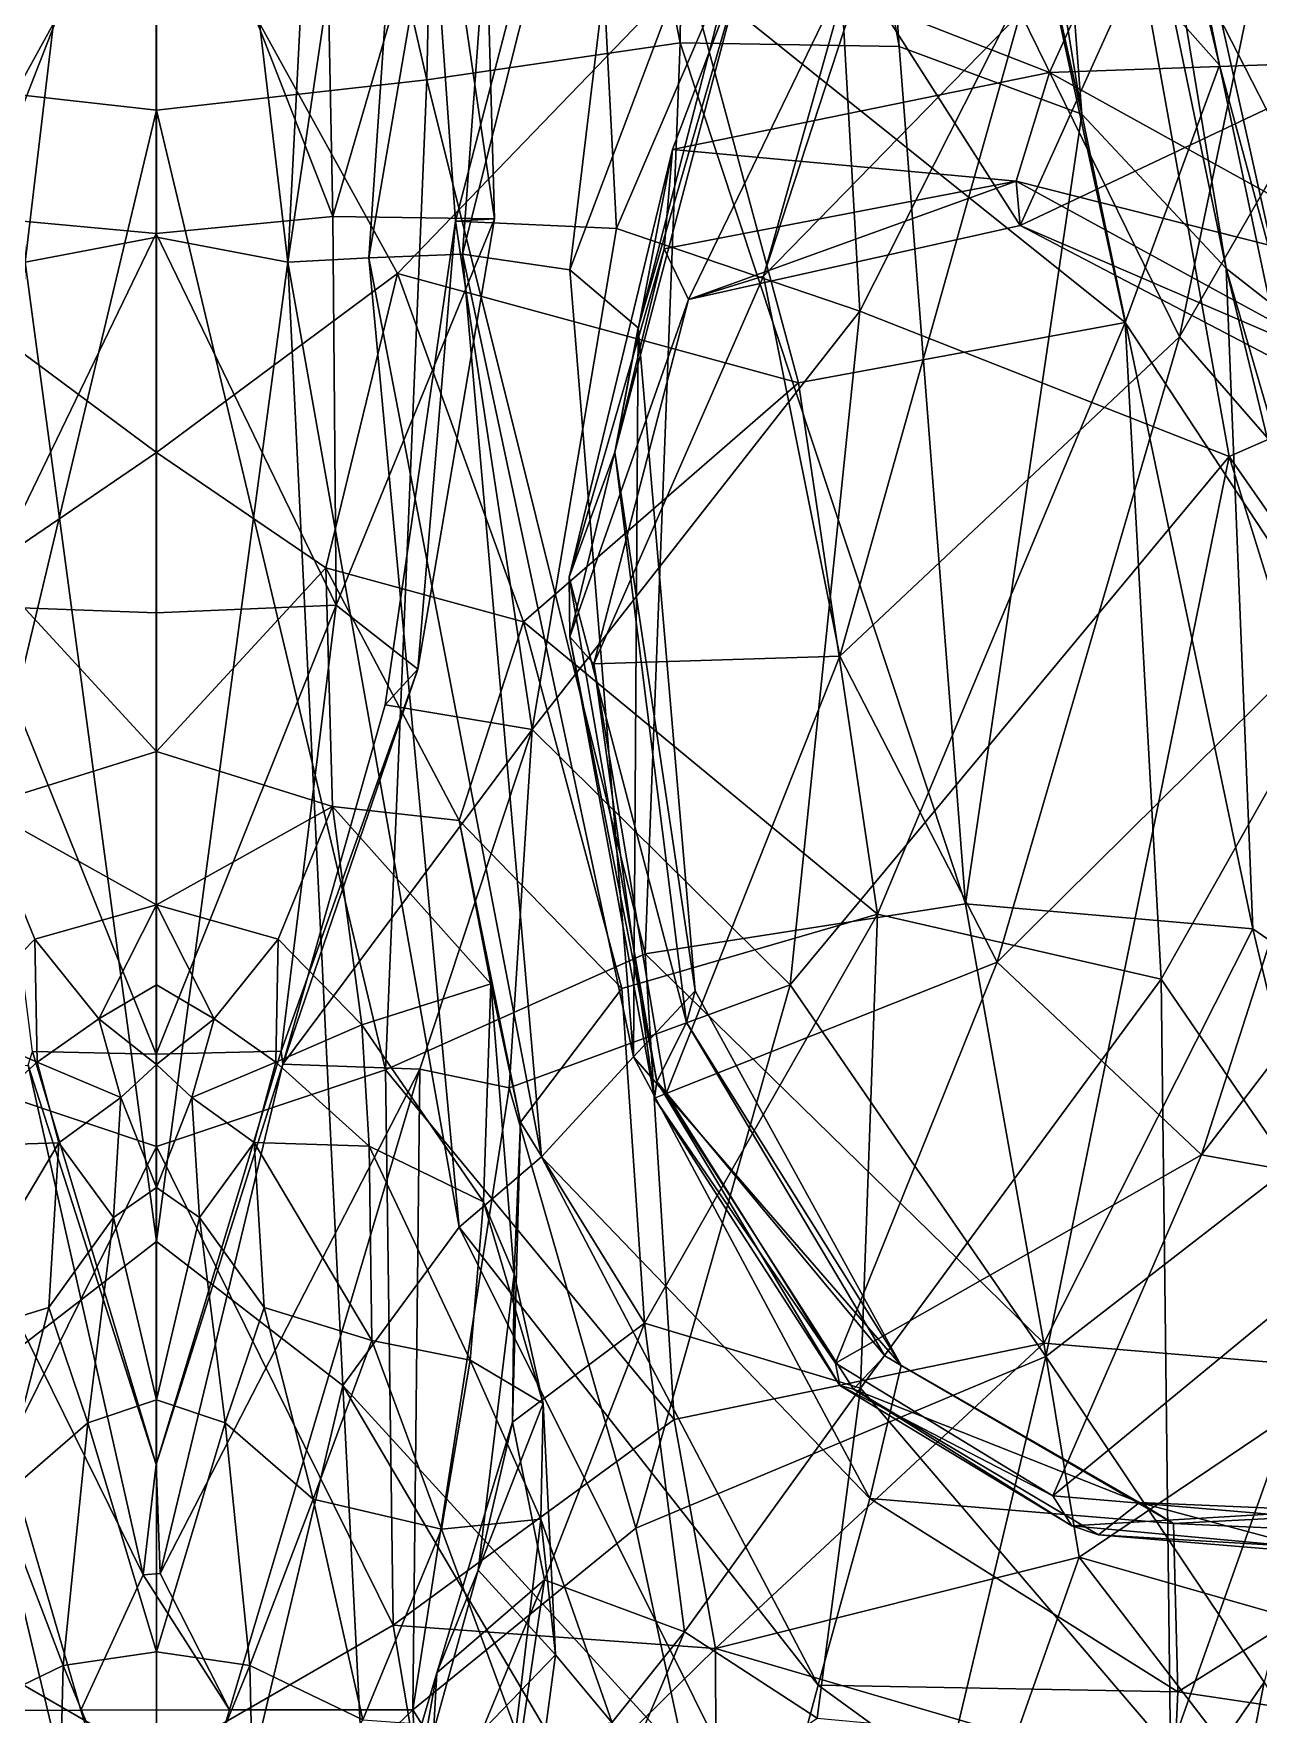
# Model space of a CAD drawing. Extents: x -76 to 76, y -20 to 79.
# Drawn here: x -0.096 to 0.871, y -14.896 to -13.57 of the extents above; entities that cross this region are included whole.
import ezdxf

# ---------------------------------------------------------------- set-up
doc = ezdxf.new("R2010")
doc.units = 0

msp = doc.modelspace()

# ---------------------------------------------------------------- linework, layer by layer
for points in [[(-0.2128, -13.6061, 27.0007), (-0.232, -12.6734, 26.6323), (0.0008, -12.6752, 26.6408)], [(0.0009, -13.63, 26.9975), (-0.2128, -13.6061, 27.0007), (0.0008, -12.6752, 26.6408)], [(0.2336, -12.6733, 26.6323), (0.2145, -13.6061, 27.0007), (0.0008, -12.6752, 26.6408)], [(0.2145, -13.6061, 27.0007), (0.0009, -13.63, 26.9975), (0.0008, -12.6752, 26.6408)], [(0.2145, -13.6061, 27.0007), (0.2336, -12.6733, 26.6323), (0.4144, -13.5767, 26.9402)], [(0.2336, -12.6733, 26.6323), (0.4233, -12.6832, 26.5634), (0.4144, -13.5767, 26.9402)], [(0.5873, -13.5798, 26.7363), (0.4144, -13.5767, 26.9402), (0.4233, -12.6832, 26.5634)], [(0.5272, -12.7204, 26.3897), (0.5873, -13.5798, 26.7363), (0.4233, -12.6832, 26.5634)], [(0.5873, -13.5798, 26.7363), (0.5272, -12.7204, 26.3897), (0.7314, -13.6331, 26.4725)], [(0.5272, -12.7204, 26.3897), (0.5958, -12.8055, 26.176), (0.7314, -13.6331, 26.4725)], [(0.001, -12.8745, 28.1053), (-0.1538, -12.7527, 27.7918), (-0.1027, -13.75, 27.9436)], [(0.1048, -13.75, 27.9436), (0.1558, -12.7527, 27.7918), (0.001, -12.8745, 28.1053)], [(0.223, -12.9495, 27.9245), (0.1558, -12.7527, 27.7918), (0.1048, -13.75, 27.9436)], [(0.7314, -13.6331, 26.4725), (0.5958, -12.8055, 26.176), (0.68, -12.9592, 25.9887)], [(0.001, -13.7301, 28.1337), (0.001, -12.8745, 28.1053), (-0.1027, -13.75, 27.9436)], [(0.001, -13.7301, 28.1337), (0.1048, -13.75, 27.9436), (0.001, -12.8745, 28.1053)], [(0.1686, -13.7466, 27.9853), (0.223, -12.9495, 27.9245), (0.1048, -13.75, 27.9436)], [(0.223, -12.9495, 27.9245), (0.1686, -13.7466, 27.9853), (0.2965, -13.0007, 28.033)], [(0.8453, -13.755, 26.2389), (0.7314, -13.6331, 26.4725), (0.68, -12.9592, 25.9887)], [(0.8453, -13.755, 26.2389), (0.68, -12.9592, 25.9887), (0.733, -13.0724, 25.8182)], [(0.8085, -13.8088, 28.4868), (0.9852, -12.9602, 28.9058), (0.6831, -13.553, 28.3762)], [(0.9852, -12.9602, 28.9058), (0.8085, -13.8088, 28.4868), (1.1793, -13.1647, 28.986)], [(0.1686, -13.7466, 27.9853), (0.2425, -13.7437, 28.0728), (0.2965, -13.0007, 28.033)], [(0.4073, -13.0913, 28.0654), (0.2965, -13.0007, 28.033), (0.2425, -13.7437, 28.0728)], [(0.8401, -13.5944, 25.768), (0.7075, -13.0357, 25.653), (0.6831, -13.4175, 25.5798)], [(0.7075, -13.0357, 25.653), (0.8401, -13.5944, 25.768), (0.733, -13.0724, 25.8182)], [(0.8401, -13.5944, 25.768), (0.8936, -13.7926, 26.0108), (0.733, -13.0724, 25.8182)], [(0.8936, -13.7926, 26.0108), (0.8453, -13.755, 26.2389), (0.733, -13.0724, 25.8182)], [(0.3272, -13.7559, 28.1078), (0.4073, -13.0913, 28.0654), (0.2425, -13.7437, 28.0728)], [(0.4073, -13.0913, 28.0654), (0.3272, -13.7559, 28.1078), (0.5345, -13.2063, 28.0093)], [(0.7906, -13.4137, 27.7373), (1.1156, -13.5857, 27.6489), (0.9319, -13.1629, 27.8585)], [(0.8085, -13.8088, 28.4868), (0.9728, -13.9975, 28.5232), (1.1793, -13.1647, 28.986)], [(0.3272, -13.7559, 28.1078), (0.3811, -13.8018, 28.0708), (0.5345, -13.2063, 28.0093)], [(0.4664, -13.5066, 27.8471), (0.5345, -13.2063, 28.0093), (0.3811, -13.8018, 28.0708)], [(0.2677, -13.7157, 24.6646), (0.2566, -13.3137, 24.6369), (0.2081, -13.3075, 24.7769)], [(0.2369, -13.7175, 24.8077), (0.2081, -13.3075, 24.7769), (0.3427, -13.3112, 24.7165)], [(0.2369, -13.7175, 24.8077), (0.2677, -13.7157, 24.6646), (0.2081, -13.3075, 24.7769)], [(0.1326, -13.3315, 24.5177), (0.2566, -13.3137, 24.6369), (0.1403, -13.7138, 24.5698)], [(0.2566, -13.3137, 24.6369), (0.2677, -13.7157, 24.6646), (0.1403, -13.7138, 24.5698)], [(0.3642, -13.7234, 24.7317), (0.2369, -13.7175, 24.8077), (0.3427, -13.3112, 24.7165)], [(0.3427, -13.3112, 24.7165), (0.5305, -13.3358, 24.8801), (0.3642, -13.7234, 24.7317)], [(0.4801, -13.7611, 27.9674), (0.6264, -13.3139, 28.2371), (0.5498, -13.5127, 27.8544)], [(0.6264, -13.3139, 28.2371), (0.4801, -13.7611, 27.9674), (0.6831, -13.553, 28.3762)], [(-0.1312, -13.3317, 24.5162), (0.0007, -13.3557, 24.4482), (-0.1389, -13.7145, 24.5669)], [(0.1326, -13.3315, 24.5177), (0.1403, -13.7138, 24.5698), (0.0007, -13.3557, 24.4482)], [(0.5305, -13.3358, 24.8801), (0.5562, -13.7887, 24.8511), (0.3642, -13.7234, 24.7317)], [(0.5305, -13.3358, 24.8801), (0.7562, -13.3928, 25.0971), (0.5562, -13.7887, 24.8511)], [(0.0007, -13.3557, 24.4482), (0.0007, -13.7274, 24.5087), (-0.1389, -13.7145, 24.5669)], [(0.1403, -13.7138, 24.5698), (0.0007, -13.7274, 24.5087), (0.0007, -13.3557, 24.4482)], [(0.7562, -13.3928, 25.0971), (0.8477, -13.9034, 25.039), (0.5562, -13.7887, 24.8511)], [(0.9005, -13.4557, 25.3114), (0.9864, -13.8426, 25.3122), (0.7562, -13.3928, 25.0971)], [(0.9864, -13.8426, 25.3122), (0.8477, -13.9034, 25.039), (0.7562, -13.3928, 25.0971)], [(-0.4186, -13.5209, 25.5633), (-0.1893, -13.7589, 25.5818), (0.001, -13.4137, 25.5711)], [(0.001, -13.9002, 25.6242), (0.001, -13.4137, 25.5711), (-0.1893, -13.7589, 25.5818)], [(0.1913, -13.7589, 25.5818), (0.4205, -13.5209, 25.5633), (0.001, -13.4137, 25.5711)], [(0.1913, -13.7589, 25.5818), (0.001, -13.4137, 25.5711), (0.001, -13.9002, 25.6242)], [(0.7906, -13.4137, 27.7373), (0.4664, -13.5066, 27.8471), (0.7058, -13.6002, 27.6059)], [(0.7906, -13.4137, 27.7373), (0.7058, -13.6002, 27.6059), (1.1156, -13.5857, 27.6489)], [(0.6831, -13.4175, 25.5798), (0.4205, -13.5209, 25.5633), (0.7656, -13.7975, 25.59)], [(0.8162, -13.4257, 27.7759), (0.6826, -13.7211, 27.5678), (0.5498, -13.5127, 27.8544)], [(0.8162, -13.4257, 27.7759), (1.1014, -13.5228, 27.7409), (0.6826, -13.7211, 27.5678)], [(0.8401, -13.5944, 25.768), (0.6831, -13.4175, 25.5798), (0.7656, -13.7975, 25.59)], [(0.3628, -13.9, 27.9426), (0.4664, -13.5066, 27.8471), (0.3811, -13.8018, 28.0708)], [(0.4664, -13.5066, 27.8471), (0.3628, -13.9, 27.9426), (0.4083, -13.661, 27.6994)], [(0.4664, -13.5066, 27.8471), (0.4083, -13.661, 27.6994), (0.7058, -13.6002, 27.6059)], [(0.4801, -13.7611, 27.9674), (0.5498, -13.5127, 27.8544), (0.4209, -13.7795, 27.6372)], [(0.6826, -13.7211, 27.5678), (0.4209, -13.7795, 27.6372), (0.5498, -13.5127, 27.8544)], [(0.4205, -13.5209, 25.5633), (0.1913, -13.7589, 25.5818), (0.5078, -13.8453, 25.5262)], [(0.4205, -13.5209, 25.5633), (0.5078, -13.8453, 25.5262), (0.7656, -13.7975, 25.59)], [(1.1014, -13.5228, 27.7409), (0.9551, -13.8635, 27.5317), (0.6826, -13.7211, 27.5678)], [(0.4801, -13.7611, 27.9674), (0.5405, -14.061, 28.0763), (0.6831, -13.553, 28.3762)], [(0.8085, -13.8088, 28.4868), (0.6831, -13.553, 28.3762), (0.5405, -14.061, 28.0763)], [(0.2145, -13.6061, 27.0007), (0.4144, -13.5767, 26.9402), (0.3867, -14.296, 27.0853)], [(0.6396, -14.2566, 26.8974), (0.3867, -14.296, 27.0853), (0.4144, -13.5767, 26.9402)], [(0.5873, -13.5798, 26.7363), (0.6396, -14.2566, 26.8974), (0.4144, -13.5767, 26.9402)], [(0.5873, -13.5798, 26.7363), (0.7314, -13.6331, 26.4725), (0.6396, -14.2566, 26.8974)], [(0.7058, -13.6002, 27.6059), (1.0134, -13.7705, 27.546), (1.1156, -13.5857, 27.6489)], [(0.9385, -14.0601, 25.7879), (0.8401, -13.5944, 25.768), (0.7656, -13.7975, 25.59)], [(0.8401, -13.5944, 25.768), (0.9385, -14.0601, 25.7879), (0.8936, -13.7926, 26.0108)], [(-0.2128, -13.6061, 27.0007), (0.0009, -13.63, 26.9975), (-0.1801, -14.3874, 27.1148)], [(0.2145, -13.6061, 27.0007), (0.1819, -14.3874, 27.1148), (0.0009, -13.63, 26.9975)], [(0.1819, -14.3874, 27.1148), (0.2145, -13.6061, 27.0007), (0.3867, -14.296, 27.0853)], [(0.6795, -13.6859, 27.5644), (0.7058, -13.6002, 27.6059), (0.4083, -13.661, 27.6994)], [(0.7058, -13.6002, 27.6059), (0.6795, -13.6859, 27.5644), (1.0134, -13.7705, 27.546)], [(0.0009, -13.63, 26.9975), (0.0009, -14.448, 27.0929), (-0.1801, -14.3874, 27.1148)], [(0.1819, -14.3874, 27.1148), (0.0009, -14.448, 27.0929), (0.0009, -13.63, 26.9975)], [(0.7314, -13.6331, 26.4725), (0.8663, -14.2762, 26.6307), (0.6396, -14.2566, 26.8974)], [(0.7314, -13.6331, 26.4725), (0.8453, -13.755, 26.2389), (0.8663, -14.2762, 26.6307)], [(0.3628, -13.9, 27.9426), (0.3267, -13.9986, 27.8078), (0.4083, -13.661, 27.6994)], [(0.4017, -13.7393, 27.645), (0.4083, -13.661, 27.6994), (0.3267, -13.9986, 27.8078)], [(0.4017, -13.7393, 27.645), (0.6795, -13.6859, 27.5644), (0.4083, -13.661, 27.6994)], [(0.6795, -13.6859, 27.5644), (0.4017, -13.7393, 27.645), (0.4209, -13.7795, 27.6372)], [(0.6826, -13.7211, 27.5678), (0.6795, -13.6859, 27.5644), (0.4209, -13.7795, 27.6372)], [(0.6795, -13.6859, 27.5644), (0.9697, -13.8446, 27.5197), (1.0134, -13.7705, 27.546)], [(0.6795, -13.6859, 27.5644), (0.6826, -13.7211, 27.5678), (0.9697, -13.8446, 27.5197)], [(-0.1415, -14.0214, 24.5829), (-0.1389, -13.7145, 24.5669), (0.0007, -13.7274, 24.5087)], [(0.1403, -13.7138, 24.5698), (0.1429, -14.0207, 24.5846), (0.0007, -13.7274, 24.5087)], [(0.1429, -14.0207, 24.5846), (0.1403, -13.7138, 24.5698), (0.2677, -13.7157, 24.6646)], [(0.2073, -14.0712, 24.648), (0.1429, -14.0207, 24.5846), (0.2677, -13.7157, 24.6646)], [(0.1816, -14.0993, 24.7969), (0.2369, -13.7175, 24.8077), (0.2975, -14.1189, 24.7047)], [(0.1816, -14.0993, 24.7969), (0.2073, -14.0712, 24.648), (0.2369, -13.7175, 24.8077)], [(0.2073, -14.0712, 24.648), (0.2677, -13.7157, 24.6646), (0.2369, -13.7175, 24.8077)], [(0.2369, -13.7175, 24.8077), (0.3642, -13.7234, 24.7317), (0.2975, -14.1189, 24.7047)], [(0.0007, -14.0268, 24.5341), (-0.1415, -14.0214, 24.5829), (0.0007, -13.7274, 24.5087)], [(0.001, -13.7301, 28.1337), (-0.1027, -13.75, 27.9436), (0.001, -14.5231, 28.109)], [(0.1429, -14.0207, 24.5846), (0.0007, -14.0268, 24.5341), (0.0007, -13.7274, 24.5087)], [(0.001, -13.7301, 28.1337), (0.001, -14.5231, 28.109), (0.1048, -13.75, 27.9436)], [(0.2975, -14.1189, 24.7047), (0.3642, -13.7234, 24.7317), (0.5562, -13.7887, 24.8511)], [(0.6826, -13.7211, 27.5678), (0.9551, -13.8635, 27.5317), (0.9697, -13.8446, 27.5197)], [(0.2425, -13.7437, 28.0728), (0.1686, -13.7466, 27.9853), (0.305, -14.4563, 28.0756)], [(0.3272, -13.7559, 28.1078), (0.2425, -13.7437, 28.0728), (0.3775, -14.3773, 28.1139)], [(0.2425, -13.7437, 28.0728), (0.305, -14.4563, 28.0756), (0.3775, -14.3773, 28.1139)], [(0.3273, -14.0457, 27.751), (0.4017, -13.7393, 27.645), (0.3267, -13.9986, 27.8078)], [(0.4017, -13.7393, 27.645), (0.3273, -14.0457, 27.751), (0.4209, -13.7795, 27.6372)], [(-0.1326, -13.9912, 25.6153), (0.001, -13.9002, 25.6242), (-0.1893, -13.7589, 25.5818)], [(-0.1027, -13.75, 27.9436), (-0.146, -14.6367, 27.9838), (0.001, -14.5231, 28.109)], [(0.001, -14.5231, 28.109), (0.1481, -14.6367, 27.9838), (0.1048, -13.75, 27.9436)], [(0.1346, -13.9912, 25.6153), (0.1913, -13.7589, 25.5818), (0.001, -13.9002, 25.6242)], [(0.1686, -13.7466, 27.9853), (0.1048, -13.75, 27.9436), (0.24, -14.5118, 28.0137)], [(0.1048, -13.75, 27.9436), (0.1481, -14.6367, 27.9838), (0.24, -14.5118, 28.0137)], [(0.1913, -13.7589, 25.5818), (0.1346, -13.9912, 25.6153), (0.2908, -14.0339, 25.5265)], [(0.1686, -13.7466, 27.9853), (0.24, -14.5118, 28.0137), (0.305, -14.4563, 28.0756)], [(0.1913, -13.7589, 25.5818), (0.2908, -14.0339, 25.5265), (0.5078, -13.8453, 25.5262)], [(0.3272, -13.7559, 28.1078), (0.3775, -14.3773, 28.1139), (0.3811, -13.8018, 28.0708)], [(0.8453, -13.755, 26.2389), (0.8936, -13.7926, 26.0108), (1.0174, -14.3468, 26.0997)], [(0.8453, -13.755, 26.2389), (0.9926, -14.3632, 26.3743), (0.8663, -14.2762, 26.6307)], [(0.9926, -14.3632, 26.3743), (0.8453, -13.755, 26.2389), (1.0174, -14.3468, 26.0997)], [(0.4801, -13.7611, 27.9674), (0.3462, -14.0671, 27.7333), (0.5405, -14.061, 28.0763)], [(0.3462, -14.0671, 27.7333), (0.4801, -13.7611, 27.9674), (0.4209, -13.7795, 27.6372)], [(0.3273, -14.0457, 27.751), (0.3462, -14.0671, 27.7333), (0.4209, -13.7795, 27.6372)], [(0.5013, -14.3203, 24.7815), (0.2975, -14.1189, 24.7047), (0.5562, -13.7887, 24.8511)], [(0.5013, -14.3203, 24.7815), (0.5562, -13.7887, 24.8511), (0.8477, -13.9034, 25.039)], [(0.5078, -13.8453, 25.5262), (0.57, -14.2646, 25.4469), (0.7656, -13.7975, 25.59)], [(0.57, -14.2646, 25.4469), (0.7941, -14.3159, 25.5597), (0.7656, -13.7975, 25.59)], [(0.9385, -14.0601, 25.7879), (0.7656, -13.7975, 25.59), (0.7941, -14.3159, 25.5597)], [(0.3628, -13.9, 27.9426), (0.3811, -13.8018, 28.0708), (0.4261, -14.3251, 28.099)], [(0.3775, -14.3773, 28.1139), (0.4261, -14.3251, 28.099), (0.3811, -13.8018, 28.0708)], [(0.6646, -14.3026, 28.1423), (0.8085, -13.8088, 28.4868), (0.5405, -14.061, 28.0763)], [(0.8085, -13.8088, 28.4868), (0.6646, -14.3026, 28.1423), (0.9728, -13.9975, 28.5232)], [(0.57, -14.2646, 25.4469), (0.5078, -13.8453, 25.5262), (0.2908, -14.0339, 25.5265)], [(0.9864, -13.8426, 25.3122), (1.078, -14.2335, 25.3367), (0.8477, -13.9034, 25.039)], [(0.001, -13.9002, 25.6242), (-0.1326, -13.9912, 25.6153), (0.001, -14.1363, 25.6695)], [(0.1346, -13.9912, 25.6153), (0.001, -13.9002, 25.6242), (0.001, -14.1363, 25.6695)], [(0.3628, -13.9, 27.9426), (0.4194, -14.3501, 28.0016), (0.3267, -13.9986, 27.8078)], [(0.4194, -14.3501, 28.0016), (0.3628, -13.9, 27.9426), (0.4261, -14.3251, 28.099)], [(0.7029, -14.6137, 24.8718), (0.5013, -14.3203, 24.7815), (0.8477, -13.9034, 25.039)], [(0.7029, -14.6137, 24.8718), (0.8477, -13.9034, 25.039), (0.9973, -14.3858, 25.1172)], [(1.078, -14.2335, 25.3367), (0.9973, -14.3858, 25.1172), (0.8477, -13.9034, 25.039)], [(-0.1326, -13.9912, 25.6153), (-0.138, -14.1796, 25.6635), (0.001, -14.1363, 25.6695)], [(0.14, -14.1796, 25.6634), (0.1346, -13.9912, 25.6153), (0.001, -14.1363, 25.6695)], [(0.1346, -13.9912, 25.6153), (0.2399, -14.1908, 25.5604), (0.2908, -14.0339, 25.5265)], [(0.1346, -13.9912, 25.6153), (0.14, -14.1796, 25.6634), (0.2399, -14.1908, 25.5604)], [(0.6646, -14.3026, 28.1423), (0.8258, -14.4545, 28.1479), (0.9728, -13.9975, 28.5232)], [(1.1462, -14.0356, 28.4397), (0.9728, -13.9975, 28.5232), (0.8258, -14.4545, 28.1479)], [(0.3273, -14.0457, 27.751), (0.3267, -13.9986, 27.8078), (0.3959, -14.3968, 27.8914)], [(0.4194, -14.3501, 28.0016), (0.3959, -14.3968, 27.8914), (0.3267, -13.9986, 27.8078)], [(-0.1415, -14.0214, 24.5829), (0.0007, -14.0268, 24.5341), (0.0007, -14.3752, 24.5523)], [(-0.1415, -14.0214, 24.5829), (0.0007, -14.3752, 24.5523), (-0.0968, -14.373, 24.5794)], [(0.0007, -14.0268, 24.5341), (0.1429, -14.0207, 24.5846), (0.0007, -14.3752, 24.5523)], [(0.0007, -14.3752, 24.5523), (0.1429, -14.0207, 24.5846), (0.0994, -14.3727, 24.578)], [(0.1429, -14.0207, 24.5846), (0.2073, -14.0712, 24.648), (0.0994, -14.3727, 24.578)], [(0.3683, -14.3232, 25.4468), (0.2908, -14.0339, 25.5265), (0.2399, -14.1908, 25.5604)], [(0.3683, -14.3232, 25.4468), (0.57, -14.2646, 25.4469), (0.2908, -14.0339, 25.5265)], [(0.9977, -14.4856, 28.0756), (1.1462, -14.0356, 28.4397), (0.8258, -14.4545, 28.1479)], [(0.3942, -14.4099, 27.8382), (0.3273, -14.0457, 27.751), (0.3959, -14.3968, 27.8914)], [(0.3273, -14.0457, 27.751), (0.3942, -14.4099, 27.8382), (0.3462, -14.0671, 27.7333)], [(0.3462, -14.0671, 27.7333), (0.4033, -14.4062, 27.8134), (0.5405, -14.061, 28.0763)], [(0.6646, -14.3026, 28.1423), (0.5405, -14.061, 28.0763), (0.4033, -14.4062, 27.8134)], [(0.9412, -14.5306, 25.7798), (0.9385, -14.0601, 25.7879), (0.7941, -14.3159, 25.5597)], [(0.0994, -14.3727, 24.578), (0.2073, -14.0712, 24.648), (0.1008, -14.383, 24.7209)], [(0.2073, -14.0712, 24.648), (0.1816, -14.0993, 24.7969), (0.1008, -14.383, 24.7209)], [(0.3942, -14.4099, 27.8382), (0.4033, -14.4062, 27.8134), (0.3462, -14.0671, 27.7333)], [(0.1008, -14.383, 24.7209), (0.1816, -14.0993, 24.7969), (0.2975, -14.1189, 24.7047)], [(0.2088, -14.387, 24.6221), (0.1008, -14.383, 24.7209), (0.2975, -14.1189, 24.7047)], [(0.2795, -14.4016, 24.6587), (0.2088, -14.387, 24.6221), (0.2975, -14.1189, 24.7047)], [(0.5013, -14.3203, 24.7815), (0.2795, -14.4016, 24.6587), (0.2975, -14.1189, 24.7047)], [(0.001, -14.2572, 25.7058), (0.001, -14.1363, 25.6695), (-0.138, -14.1796, 25.6635)], [(0.14, -14.1796, 25.6634), (0.001, -14.1363, 25.6695), (0.001, -14.2572, 25.7058)], [(-0.0951, -14.2844, 25.7061), (-0.138, -14.1796, 25.6635), (-0.1611, -14.3519, 25.7224)], [(-0.0951, -14.2844, 25.7061), (0.001, -14.2572, 25.7058), (-0.138, -14.1796, 25.6635)], [(0.0971, -14.2844, 25.706), (0.14, -14.1796, 25.6634), (0.001, -14.2572, 25.7058)], [(0.0971, -14.2844, 25.706), (0.1631, -14.3519, 25.7224), (0.14, -14.1796, 25.6634)], [(0.14, -14.1796, 25.6634), (0.2648, -14.3197, 25.6377), (0.2399, -14.1908, 25.5604)], [(0.1631, -14.3519, 25.7224), (0.2648, -14.3197, 25.6377), (0.14, -14.1796, 25.6634)], [(0.2884, -14.4289, 25.4774), (0.3683, -14.3232, 25.4468), (0.2399, -14.1908, 25.5604)], [(0.2884, -14.4289, 25.4774), (0.2399, -14.1908, 25.5604), (0.2648, -14.3197, 25.6377)], [(-0.0951, -14.2844, 25.7061), (-0.0446, -14.3472, 25.7505), (0.001, -14.2572, 25.7058)], [(-0.0446, -14.3472, 25.7505), (0.001, -14.3205, 25.7403), (0.001, -14.2572, 25.7058)], [(0.0971, -14.2844, 25.706), (0.001, -14.2572, 25.7058), (0.0466, -14.3472, 25.7505)], [(0.001, -14.2572, 25.7058), (0.001, -14.3205, 25.7403), (0.0466, -14.3472, 25.7505)], [(0.6396, -14.2566, 26.8974), (0.7014, -14.6034, 26.8943), (0.3867, -14.296, 27.0853)], [(0.7014, -14.6034, 26.8943), (0.6396, -14.2566, 26.8974), (0.8663, -14.2762, 26.6307)], [(0.57, -14.2646, 25.4469), (0.3683, -14.3232, 25.4468), (0.3863, -14.5876, 25.3728)], [(0.5568, -14.6389, 25.3598), (0.57, -14.2646, 25.4469), (0.3863, -14.5876, 25.3728)], [(0.57, -14.2646, 25.4469), (0.5568, -14.6389, 25.3598), (0.7941, -14.3159, 25.5597)], [(0.9492, -14.6241, 26.6685), (0.7014, -14.6034, 26.8943), (0.8663, -14.2762, 26.6307)], [(0.9492, -14.6241, 26.6685), (0.8663, -14.2762, 26.6307), (0.9926, -14.3632, 26.3743)], [(-0.0951, -14.2844, 25.7061), (-0.1611, -14.3519, 25.7224), (-0.0931, -14.3815, 25.7642)], [(-0.0446, -14.3472, 25.7505), (-0.0951, -14.2844, 25.7061), (-0.0931, -14.3815, 25.7642)], [(0.0971, -14.2844, 25.706), (0.0466, -14.3472, 25.7505), (0.0951, -14.3815, 25.7642)], [(0.1631, -14.3519, 25.7224), (0.0971, -14.2844, 25.706), (0.0951, -14.3815, 25.7642)], [(0.1819, -14.3874, 27.1148), (0.3867, -14.296, 27.0853), (0.4096, -14.6636, 27.0324)], [(0.7014, -14.6034, 26.8943), (0.4096, -14.6636, 27.0324), (0.3867, -14.296, 27.0853)], [(0.537, -14.6191, 27.8352), (0.6646, -14.3026, 28.1423), (0.4033, -14.4062, 27.8134)], [(0.6646, -14.3026, 28.1423), (0.537, -14.6191, 27.8352), (0.8258, -14.4545, 28.1479)], [(0.5568, -14.6389, 25.3598), (0.8014, -14.925, 25.3869), (0.7941, -14.3159, 25.5597)], [(0.9412, -14.5306, 25.7798), (0.7941, -14.3159, 25.5597), (0.8014, -14.925, 25.3869)], [(0.001, -14.3834, 25.7753), (0.001, -14.3205, 25.7403), (-0.0446, -14.3472, 25.7505)], [(0.0466, -14.3472, 25.7505), (0.001, -14.3205, 25.7403), (0.001, -14.3834, 25.7753)], [(0.259, -14.4916, 25.7286), (0.2648, -14.3197, 25.6377), (0.1631, -14.3519, 25.7224)], [(0.2834, -14.5487, 25.5505), (0.2648, -14.3197, 25.6377), (0.259, -14.4916, 25.7286)], [(0.2834, -14.5487, 25.5505), (0.2884, -14.4289, 25.4774), (0.2648, -14.3197, 25.6377)], [(0.5013, -14.3203, 24.7815), (0.3793, -14.7494, 24.6993), (0.2795, -14.4016, 24.6587)], [(0.3683, -14.3232, 25.4468), (0.2884, -14.4289, 25.4774), (0.3863, -14.5876, 25.3728)], [(0.5889, -14.621, 28.0726), (0.4261, -14.3251, 28.099), (0.3775, -14.3773, 28.1139)], [(0.5013, -14.3203, 24.7815), (0.7029, -14.6137, 24.8718), (0.3793, -14.7494, 24.6993)], [(0.4194, -14.3501, 28.0016), (0.4261, -14.3251, 28.099), (0.5889, -14.621, 28.0726)], [(-0.1611, -14.3519, 25.7224), (-0.1668, -14.448, 25.7863), (-0.0931, -14.3815, 25.7642)], [(-0.027, -14.4093, 25.7997), (-0.0446, -14.3472, 25.7505), (-0.0931, -14.3815, 25.7642)], [(-0.027, -14.4093, 25.7997), (0.001, -14.3834, 25.7753), (-0.0446, -14.3472, 25.7505)], [(0.029, -14.4093, 25.7997), (0.0466, -14.3472, 25.7505), (0.001, -14.3834, 25.7753)], [(0.0466, -14.3472, 25.7505), (0.029, -14.4093, 25.7997), (0.0951, -14.3815, 25.7642)], [(0.1688, -14.4479, 25.7863), (0.1631, -14.3519, 25.7224), (0.0951, -14.3815, 25.7642)], [(0.1688, -14.4479, 25.7863), (0.259, -14.4916, 25.7286), (0.1631, -14.3519, 25.7224)], [(0.4194, -14.3501, 28.0016), (0.5759, -14.6133, 28.0022), (0.3959, -14.3968, 27.8914)], [(0.5759, -14.6133, 28.0022), (0.4194, -14.3501, 28.0016), (0.5889, -14.621, 28.0726)], [(-0.1668, -14.448, 25.7863), (-0.076, -14.4451, 25.8214), (-0.0931, -14.3815, 25.7642)], [(-0.1003, -14.3839, 24.7218), (-0.0968, -14.373, 24.5794), (0.0007, -14.6991, 24.5677)], [(-0.0968, -14.373, 24.5794), (0.0007, -14.3752, 24.5523), (0.0007, -14.6991, 24.5677)], [(-0.076, -14.4451, 25.8214), (-0.027, -14.4093, 25.7997), (-0.0931, -14.3815, 25.7642)], [(0.0007, -14.6991, 24.5677), (0.0007, -14.3752, 24.5523), (0.0994, -14.3727, 24.578)], [(0.0994, -14.3727, 24.578), (0.1008, -14.383, 24.7209), (0.0007, -14.6991, 24.5677)], [(0.029, -14.4093, 25.7997), (0.078, -14.445, 25.8214), (0.0951, -14.3815, 25.7642)], [(0.078, -14.445, 25.8214), (0.1688, -14.4479, 25.7863), (0.0951, -14.3815, 25.7642)], [(0.5642, -14.726, 28.0574), (0.3775, -14.3773, 28.1139), (0.305, -14.4563, 28.0756)], [(0.5642, -14.726, 28.0574), (0.5889, -14.621, 28.0726), (0.3775, -14.3773, 28.1139)], [(-0.2066, -14.3868, 24.6202), (-0.1003, -14.3839, 24.7218), (-0.0095, -14.7861, 24.7135)], [(-0.0586, -14.8931, 24.5897), (-0.2066, -14.3868, 24.6202), (-0.0095, -14.7861, 24.7135)], [(-0.0586, -14.8931, 24.5897), (-0.202, -14.8935, 24.6188), (-0.2066, -14.3868, 24.6202)], [(-0.186, -14.8258, 27.0445), (-0.1801, -14.3874, 27.1148), (0.0009, -14.448, 27.0929)], [(-0.0095, -14.7861, 24.7135), (-0.1003, -14.3839, 24.7218), (0.0007, -14.6991, 24.5677)], [(0.001, -14.3834, 25.7753), (-0.027, -14.4093, 25.7997), (0.001, -14.4804, 25.8126)], [(0.1008, -14.383, 24.7209), (0.0038, -14.7852, 24.7139), (0.0007, -14.6991, 24.5677)], [(0.1819, -14.3874, 27.1148), (0.1879, -14.8258, 27.0445), (0.0009, -14.448, 27.0929)], [(0.029, -14.4093, 25.7997), (0.001, -14.3834, 25.7753), (0.001, -14.4804, 25.8126)], [(0.1008, -14.383, 24.7209), (0.2088, -14.387, 24.6221), (0.0038, -14.7852, 24.7139)], [(0.2088, -14.387, 24.6221), (0.0587, -14.8928, 24.5956), (0.0038, -14.7852, 24.7139)], [(0.0587, -14.8928, 24.5956), (0.2088, -14.387, 24.6221), (0.2034, -14.8927, 24.6184)], [(0.1879, -14.8258, 27.0445), (0.1819, -14.3874, 27.1148), (0.4096, -14.6636, 27.0324)], [(0.2088, -14.387, 24.6221), (0.2795, -14.4016, 24.6587), (0.2034, -14.8927, 24.6184)], [(0.8752, -14.871, 24.952), (0.7029, -14.6137, 24.8718), (0.9973, -14.3858, 25.1172)], [(-0.027, -14.4093, 25.7997), (-0.076, -14.4451, 25.8214), (-0.033, -14.5041, 25.8505)], [(-0.027, -14.4093, 25.7997), (-0.033, -14.5041, 25.8505), (0.001, -14.4804, 25.8126)], [(0.035, -14.5041, 25.8505), (0.029, -14.4093, 25.7997), (0.001, -14.4804, 25.8126)], [(0.029, -14.4093, 25.7997), (0.035, -14.5041, 25.8505), (0.078, -14.445, 25.8214)], [(0.3793, -14.7494, 24.6993), (0.2034, -14.8927, 24.6184), (0.2795, -14.4016, 24.6587)], [(0.5405, -14.6366, 27.8621), (0.3942, -14.4099, 27.8382), (0.3959, -14.3968, 27.8914)], [(0.537, -14.6191, 27.8352), (0.4033, -14.4062, 27.8134), (0.3942, -14.4099, 27.8382)], [(0.5759, -14.6133, 28.0022), (0.5511, -14.6395, 27.9105), (0.3959, -14.3968, 27.8914)], [(0.5511, -14.6395, 27.9105), (0.5405, -14.6366, 27.8621), (0.3959, -14.3968, 27.8914)], [(0.5405, -14.6366, 27.8621), (0.537, -14.6191, 27.8352), (0.3942, -14.4099, 27.8382)], [(0.2884, -14.4289, 25.4774), (0.282, -14.6657, 25.4063), (0.3863, -14.5876, 25.3728)], [(0.2884, -14.4289, 25.4774), (0.2834, -14.5487, 25.5505), (0.282, -14.6657, 25.4063)], [(0.001, -14.9338, 27.0209), (-0.186, -14.8258, 27.0445), (0.0009, -14.448, 27.0929)], [(-0.1668, -14.448, 25.7863), (-0.1689, -14.6013, 26.0589), (-0.076, -14.4451, 25.8214)], [(-0.1689, -14.6013, 26.0589), (-0.0839, -14.5752, 26.0888), (-0.076, -14.4451, 25.8214)], [(-0.076, -14.4451, 25.8214), (-0.0839, -14.5752, 26.0888), (-0.033, -14.5041, 25.8505)], [(0.1879, -14.8258, 27.0445), (0.001, -14.9338, 27.0209), (0.0009, -14.448, 27.0929)], [(0.035, -14.5041, 25.8505), (0.0859, -14.5752, 26.0888), (0.078, -14.445, 25.8214)], [(0.1688, -14.4479, 25.7863), (0.078, -14.445, 25.8214), (0.1709, -14.6013, 26.0589)], [(0.078, -14.445, 25.8214), (0.0859, -14.5752, 26.0888), (0.1709, -14.6013, 26.0589)], [(0.1688, -14.4479, 25.7863), (0.1709, -14.6013, 26.0589), (0.2485, -14.6167, 26.0065)], [(0.259, -14.4916, 25.7286), (0.1688, -14.4479, 25.7863), (0.2485, -14.6167, 26.0065)], [(0.5232, -14.8732, 27.9975), (0.305, -14.4563, 28.0756), (0.24, -14.5118, 28.0137)], [(0.5232, -14.8732, 27.9975), (0.5642, -14.726, 28.0574), (0.305, -14.4563, 28.0756)], [(0.537, -14.6191, 27.8352), (0.7086, -14.7238, 27.8165), (0.8258, -14.4545, 28.1479)], [(0.9977, -14.4856, 28.0756), (0.8258, -14.4545, 28.1479), (0.7086, -14.7238, 27.8165)], [(0.001, -14.6481, 25.863), (0.001, -14.4804, 25.8126), (-0.033, -14.5041, 25.8505)], [(0.035, -14.5041, 25.8505), (0.001, -14.4804, 25.8126), (0.001, -14.6481, 25.863)], [(0.8794, -14.7384, 27.7752), (0.9977, -14.4856, 28.0756), (0.7086, -14.7238, 27.8165)], [(0.3061, -14.6508, 25.697), (0.259, -14.4916, 25.7286), (0.2485, -14.6167, 26.0065)], [(0.3061, -14.6508, 25.697), (0.2834, -14.5487, 25.5505), (0.259, -14.4916, 25.7286)], [(-0.0531, -14.6661, 25.9066), (-0.033, -14.5041, 25.8505), (-0.0839, -14.5752, 26.0888)], [(-0.0531, -14.6661, 25.9066), (0.001, -14.6481, 25.863), (-0.033, -14.5041, 25.8505)], [(0.0551, -14.6661, 25.9066), (0.035, -14.5041, 25.8505), (0.001, -14.6481, 25.863)], [(0.035, -14.5041, 25.8505), (0.0551, -14.6661, 25.9066), (0.0859, -14.5752, 26.0888)], [(0.4872, -15.0076, 27.9339), (0.24, -14.5118, 28.0137), (0.1481, -14.6367, 27.9838)], [(0.4872, -15.0076, 27.9339), (0.5232, -14.8732, 27.9975), (0.24, -14.5118, 28.0137)], [(0.0011, -15.255, 27.9533), (0.001, -14.5231, 28.109), (-0.146, -14.6367, 27.9838)], [(0.001, -14.5231, 28.109), (0.0011, -15.255, 27.9533), (0.1481, -14.6367, 27.9838)], [(0.9042, -14.969, 25.7023), (0.9412, -14.5306, 25.7798), (0.8014, -14.925, 25.3869)], [(0.2834, -14.5487, 25.5505), (0.2549, -14.7826, 25.4953), (0.282, -14.6657, 25.4063)], [(0.2834, -14.5487, 25.5505), (0.3061, -14.6508, 25.697), (0.2549, -14.7826, 25.4953)], [(-0.1228, -14.7265, 26.1367), (-0.0839, -14.5752, 26.0888), (-0.1689, -14.6013, 26.0589)], [(-0.1228, -14.7265, 26.1367), (-0.0531, -14.6661, 25.9066), (-0.0839, -14.5752, 26.0888)], [(0.0551, -14.6661, 25.9066), (0.1248, -14.7265, 26.1367), (0.0859, -14.5752, 26.0888)], [(0.1709, -14.6013, 26.0589), (0.0859, -14.5752, 26.0888), (0.1248, -14.7265, 26.1367)], [(0.3072, -14.7901, 25.3195), (0.3863, -14.5876, 25.3728), (0.282, -14.6657, 25.4063)], [(0.3072, -14.7901, 25.3195), (0.4178, -14.8311, 25.3188), (0.3863, -14.5876, 25.3728)], [(0.4178, -14.8311, 25.3188), (0.5568, -14.6389, 25.3598), (0.3863, -14.5876, 25.3728)], [(0.2259, -14.7502, 26.1101), (0.1709, -14.6013, 26.0589), (0.1248, -14.7265, 26.1367)], [(0.1709, -14.6013, 26.0589), (0.2259, -14.7502, 26.1101), (0.2485, -14.6167, 26.0065)], [(0.4096, -14.6636, 27.0324), (0.7014, -14.6034, 26.8943), (0.4422, -14.8444, 26.9018)], [(0.7014, -14.6034, 26.8943), (0.7294, -14.7723, 26.82), (0.4422, -14.8444, 26.9018)], [(0.7014, -14.6034, 26.8943), (0.9492, -14.6241, 26.6685), (0.7294, -14.7723, 26.82)], [(0.2259, -14.7502, 26.1101), (0.3043, -14.7421, 26.0213), (0.2485, -14.6167, 26.0065)], [(0.3043, -14.7421, 26.0213), (0.3061, -14.6508, 25.697), (0.2485, -14.6167, 26.0065)], [(0.7029, -14.6137, 24.8718), (0.5174, -15.3925, 24.7617), (0.3793, -14.7494, 24.6993)], [(0.7029, -14.6137, 24.8718), (0.8752, -14.871, 24.952), (0.5174, -15.3925, 24.7617)], [(0.537, -14.6191, 27.8352), (0.5405, -14.6366, 27.8621), (0.7086, -14.7238, 27.8165)], [(0.5759, -14.6133, 28.0022), (0.777, -14.7292, 27.9592), (0.5511, -14.6395, 27.9105)], [(0.5889, -14.621, 28.0726), (0.5642, -14.726, 28.0574), (0.8037, -14.7456, 28.0061)], [(0.5759, -14.6133, 28.0022), (0.5889, -14.621, 28.0726), (0.777, -14.7292, 27.9592)], [(0.5889, -14.621, 28.0726), (0.8037, -14.7456, 28.0061), (0.777, -14.7292, 27.9592)], [(0.9492, -14.6241, 26.6685), (1.0018, -14.8505, 26.6388), (0.7294, -14.7723, 26.82)], [(-0.1775, -15.2538, 27.8913), (0.0011, -15.255, 27.9533), (-0.146, -14.6367, 27.9838)], [(0.001, -14.6481, 25.863), (-0.0531, -14.6661, 25.9066), (0.001, -14.847, 25.9067)], [(0.0551, -14.6661, 25.9066), (0.001, -14.6481, 25.863), (0.001, -14.847, 25.9067)], [(0.0011, -15.255, 27.9533), (0.1797, -15.2538, 27.8913), (0.1481, -14.6367, 27.9838)], [(0.4443, -15.1395, 27.875), (0.4872, -15.0076, 27.9339), (0.1481, -14.6367, 27.9838)], [(0.4443, -15.1395, 27.875), (0.1481, -14.6367, 27.9838), (0.1797, -15.2538, 27.8913)], [(0.4178, -14.8311, 25.3188), (0.5224, -14.8993, 25.3886), (0.5568, -14.6389, 25.3598)], [(0.5224, -14.8993, 25.3886), (0.8014, -14.925, 25.3869), (0.5568, -14.6389, 25.3598)], [(0.5405, -14.6366, 27.8621), (0.5511, -14.6395, 27.9105), (0.7236, -14.7474, 27.8401)], [(0.5405, -14.6366, 27.8621), (0.7236, -14.7474, 27.8401), (0.7086, -14.7238, 27.8165)], [(0.777, -14.7292, 27.9592), (0.7445, -14.7546, 27.8817), (0.5511, -14.6395, 27.9105)], [(0.5511, -14.6395, 27.9105), (0.7445, -14.7546, 27.8817), (0.7236, -14.7474, 27.8401)], [(0.3061, -14.6508, 25.697), (0.3159, -14.8494, 25.69), (0.2549, -14.7826, 25.4953)], [(0.3061, -14.6508, 25.697), (0.3043, -14.7421, 26.0213), (0.3159, -14.8494, 25.69)], [(-0.0531, -14.6661, 25.9066), (-0.1228, -14.7265, 26.1367), (-0.0726, -14.8578, 25.9515)], [(-0.0531, -14.6661, 25.9066), (-0.0726, -14.8578, 25.9515), (0.001, -14.847, 25.9067)], [(0.0747, -14.8577, 25.9515), (0.0551, -14.6661, 25.9066), (0.001, -14.847, 25.9067)], [(0.0551, -14.6661, 25.9066), (0.0747, -14.8577, 25.9515), (0.1248, -14.7265, 26.1367)], [(0.1879, -14.8258, 27.0445), (0.4096, -14.6636, 27.0324), (0.4422, -14.8444, 26.9018)], [(0.2224, -14.8635, 25.3777), (0.3072, -14.7901, 25.3195), (0.282, -14.6657, 25.4063)], [(0.2224, -14.8635, 25.3777), (0.282, -14.6657, 25.4063), (0.2549, -14.7826, 25.4953)], [(0.0007, -14.6991, 24.5677), (0.0038, -14.7852, 24.7139), (-0.0095, -14.7861, 24.7135)], [(-0.1228, -14.7265, 26.1367), (-0.162, -14.9008, 26.1706), (-0.0726, -14.8578, 25.9515)], [(0.0747, -14.8577, 25.9515), (0.164, -14.9007, 26.1706), (0.1248, -14.7265, 26.1367)], [(0.2259, -14.7502, 26.1101), (0.1248, -14.7265, 26.1367), (0.164, -14.9007, 26.1706)], [(0.5642, -14.726, 28.0574), (0.5232, -14.8732, 27.9975), (0.8071, -14.8785, 27.9558)], [(0.5642, -14.726, 28.0574), (0.8071, -14.8785, 27.9558), (0.8037, -14.7456, 28.0061)], [(0.8794, -14.7384, 27.7752), (0.7086, -14.7238, 27.8165), (0.7236, -14.7474, 27.8401)], [(0.901, -14.7638, 27.7897), (0.8794, -14.7384, 27.7752), (0.7236, -14.7474, 27.8401)], [(0.9285, -14.7698, 27.8214), (0.7445, -14.7546, 27.8817), (0.777, -14.7292, 27.9592)], [(0.9677, -14.7373, 27.8876), (0.777, -14.7292, 27.9592), (0.8037, -14.7456, 28.0061)], [(0.9677, -14.7373, 27.8876), (0.9285, -14.7698, 27.8214), (0.777, -14.7292, 27.9592)], [(1.0047, -14.7548, 27.914), (0.9677, -14.7373, 27.8876), (0.8037, -14.7456, 28.0061)], [(0.2846, -14.9092, 26.1447), (0.2259, -14.7502, 26.1101), (0.164, -14.9007, 26.1706)], [(0.2034, -14.8927, 24.6184), (0.3793, -14.7494, 24.6993), (0.5174, -15.3925, 24.7617)], [(0.2259, -14.7502, 26.1101), (0.2846, -14.9092, 26.1447), (0.3043, -14.7421, 26.0213)], [(0.2846, -14.9092, 26.1447), (0.3606, -14.9029, 26.0414), (0.3043, -14.7421, 26.0213)], [(0.3043, -14.7421, 26.0213), (0.3606, -14.9029, 26.0414), (0.3159, -14.8494, 25.69)], [(0.901, -14.7638, 27.7897), (0.7236, -14.7474, 27.8401), (0.7445, -14.7546, 27.8817)], [(1.0047, -14.7548, 27.914), (0.8037, -14.7456, 28.0061), (0.8071, -14.8785, 27.9558)], [(0.9285, -14.7698, 27.8214), (0.901, -14.7638, 27.7897), (0.7445, -14.7546, 27.8817)], [(1.0258, -14.9112, 27.8262), (1.0047, -14.7548, 27.914), (0.8071, -14.8785, 27.9558)], [(0.7294, -14.7723, 26.82), (0.6792, -14.9137, 26.7612), (0.4422, -14.8444, 26.9018)], [(0.6792, -14.9137, 26.7612), (0.7294, -14.7723, 26.82), (0.8805, -14.9692, 26.6605)], [(0.7294, -14.7723, 26.82), (1.0018, -14.8505, 26.6388), (0.8805, -14.9692, 26.6605)], [(0.0587, -14.8928, 24.5956), (-0.0586, -14.8931, 24.5897), (-0.0095, -14.7861, 24.7135)], [(0.0038, -14.7852, 24.7139), (0.0587, -14.8928, 24.5956), (-0.0095, -14.7861, 24.7135)], [(0.2045, -14.9651, 25.5002), (0.2224, -14.8635, 25.3777), (0.2549, -14.7826, 25.4953)], [(0.2045, -14.9651, 25.5002), (0.2549, -14.7826, 25.4953), (0.3159, -14.8494, 25.69)], [(0.3072, -14.7901, 25.3195), (0.214, -15.0157, 25.3252), (0.2746, -15.0101, 25.3388)], [(0.3072, -14.7901, 25.3195), (0.2224, -14.8635, 25.3777), (0.214, -15.0157, 25.3252)], [(0.4178, -14.8311, 25.3188), (0.3072, -14.7901, 25.3195), (0.2746, -15.0101, 25.3388)], [(-0.186, -14.8258, 27.0445), (0.001, -14.9338, 27.0209), (-0.2247, -15.0558, 26.902)], [(0.1879, -14.8258, 27.0445), (0.2268, -15.0558, 26.902), (0.001, -14.9338, 27.0209)], [(0.2268, -15.0558, 26.902), (0.1879, -14.8258, 27.0445), (0.4422, -14.8444, 26.9018)], [(0.4178, -14.8311, 25.3188), (0.2746, -15.0101, 25.3388), (0.3355, -15.0249, 25.4252)], [(0.5224, -14.8993, 25.3886), (0.4178, -14.8311, 25.3188), (0.3355, -15.0249, 25.4252)], [(0.001, -15.0374, 25.9291), (0.001, -14.847, 25.9067), (-0.0726, -14.8578, 25.9515)], [(0.0747, -14.8577, 25.9515), (0.001, -14.847, 25.9067), (0.001, -15.0374, 25.9291)], [(0.2268, -15.0558, 26.902), (0.4422, -14.8444, 26.9018), (0.4427, -15.0009, 26.8049)], [(0.6792, -14.9137, 26.7612), (0.4427, -15.0009, 26.8049), (0.4422, -14.8444, 26.9018)], [(-0.077, -15.0402, 25.9705), (-0.0726, -14.8578, 25.9515), (-0.162, -14.9008, 26.1706)], [(-0.077, -15.0402, 25.9705), (0.001, -15.0374, 25.9291), (-0.0726, -14.8578, 25.9515)], [(0.079, -15.0402, 25.9705), (0.0747, -14.8577, 25.9515), (0.001, -15.0374, 25.9291)], [(0.0747, -14.8577, 25.9515), (0.079, -15.0402, 25.9705), (0.164, -14.9007, 26.1706)], [(0.2945, -15.0105, 25.7028), (0.2045, -14.9651, 25.5002), (0.3159, -14.8494, 25.69)], [(0.2945, -15.0105, 25.7028), (0.3159, -14.8494, 25.69), (0.3606, -14.9029, 26.0414)], [(0.2224, -14.8635, 25.3777), (0.1586, -15.0788, 25.4034), (0.214, -15.0157, 25.3252)], [(0.2224, -14.8635, 25.3777), (0.2045, -14.9651, 25.5002), (0.1586, -15.0788, 25.4034)], [(0.5232, -14.8732, 27.9975), (0.4872, -15.0076, 27.9339), (0.7985, -15.0734, 27.8652)], [(0.8752, -14.871, 24.952), (0.7482, -15.5241, 24.8703), (0.5174, -15.3925, 24.7617)], [(0.5232, -14.8732, 27.9975), (0.7985, -15.0734, 27.8652), (0.8071, -14.8785, 27.9558)], [(0.8752, -14.871, 24.952), (1.0038, -15.0885, 25.0672), (0.7482, -15.5241, 24.8703)], [(1.0258, -14.9112, 27.8262), (0.8071, -14.8785, 27.9558), (0.7985, -15.0734, 27.8652)], [(-0.241, -15.5154, 24.6576), (-0.202, -14.8935, 24.6188), (0.0007, -15.087, 24.589)], [(-0.202, -14.8935, 24.6188), (-0.0586, -14.8931, 24.5897), (0.0007, -15.087, 24.589)], [(-0.0586, -14.8931, 24.5897), (0.0587, -14.8928, 24.5956), (0.0007, -15.087, 24.589)], [(0.2034, -14.8927, 24.6184), (0.2424, -15.5151, 24.6559), (0.0007, -15.087, 24.589)], [(0.0587, -14.8928, 24.5956), (0.2034, -14.8927, 24.6184), (0.0007, -15.087, 24.589)], [(0.2424, -15.5151, 24.6559), (0.2034, -14.8927, 24.6184), (0.5174, -15.3925, 24.7617)]]:
    msp.add_3dface(points)

doc.saveas('drawing.dxf')
